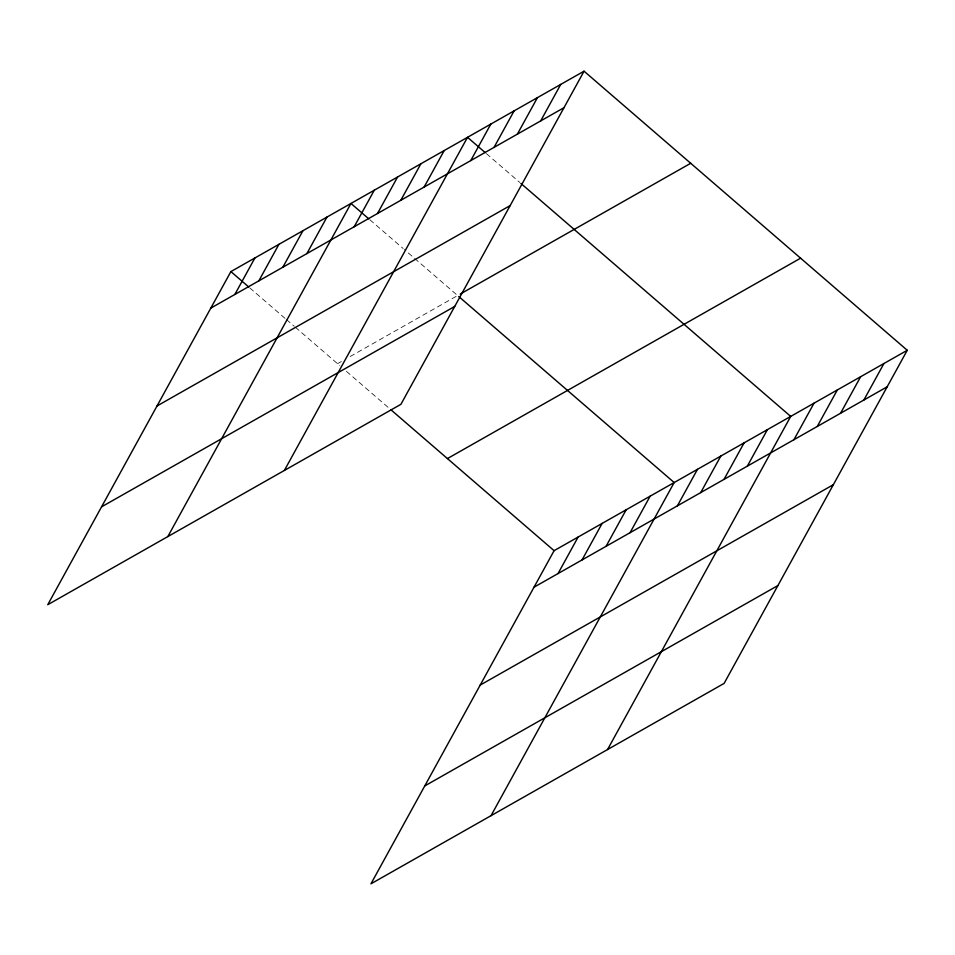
<?xml version="1.0" encoding="UTF-8"?>
<svg xmlns="http://www.w3.org/2000/svg" width="955" height="955" viewBox="0 0 955 955"><rect width="100%" height="100%" fill="white"/><g stroke="black" fill="none" stroke-linecap="round" stroke-linejoin="round"><path stroke-width="0.72" stroke-dasharray="4.78 3.58" d="M337.545 363.688L341.341 361.539M350.187 356.513L457.624 295.549L404.299 249.494M486.393 153.624L519.723 182.405M369.86 219.757L403.189 248.539M249.78 287.897L285.33 318.6M286.44 319.555L294.224 326.264M295.334 327.231L339.765 365.598M346.426 371.352L389.712 408.74"/><path stroke-width="1.43" d="M584.054 71.183L230.895 271.59L47.75 604.718L400.909 404.323L584.054 71.183L907.25 350.282L724.105 683.41L370.946 883.817L554.091 550.677L907.25 350.282M234.835 294.474L254.913 257.957M258.841 280.854L278.92 244.325M282.859 267.221L302.938 230.704M306.877 253.6L326.956 217.072M167.829 536.579L350.963 203.451L368.737 218.802M354.198 226.741L374.276 190.224M377.512 213.514L397.578 176.997M400.814 200.287L420.892 163.771M424.127 187.061L444.206 150.544M284.363 470.457L467.508 137.317L485.283 152.669M470.743 160.607L490.822 124.09M494.045 147.38L514.124 110.864M517.359 134.154L537.438 97.637M540.673 120.927L560.74 84.41M558.03 573.573L578.109 537.056M582.049 559.94L602.116 523.424M606.055 546.32L626.134 509.803M630.073 532.687L650.152 496.17M491.025 815.677L674.17 482.538L458.734 296.504M677.393 505.84L697.472 469.323M700.707 492.613L720.786 456.096M724.009 479.386L744.088 442.869M747.323 466.159L767.402 429.643M607.559 749.544L790.704 416.416L520.833 183.372M793.939 439.706L814.018 403.189M817.253 426.479L837.32 389.962M840.555 413.252L860.634 376.736M863.869 400.026L883.936 363.509M210.816 308.107L563.975 107.7M157.002 405.982L510.161 205.588M460.214 294.08L690.704 163.281M101.564 506.842L454.723 306.436M447.429 458.579L800.6 258.184M534.012 587.194L887.171 386.799M480.198 685.081L833.357 484.686M424.76 785.929L777.919 585.534M230.895 271.59L248.67 286.93M390.822 409.695L554.091 550.677"/></g></svg>
